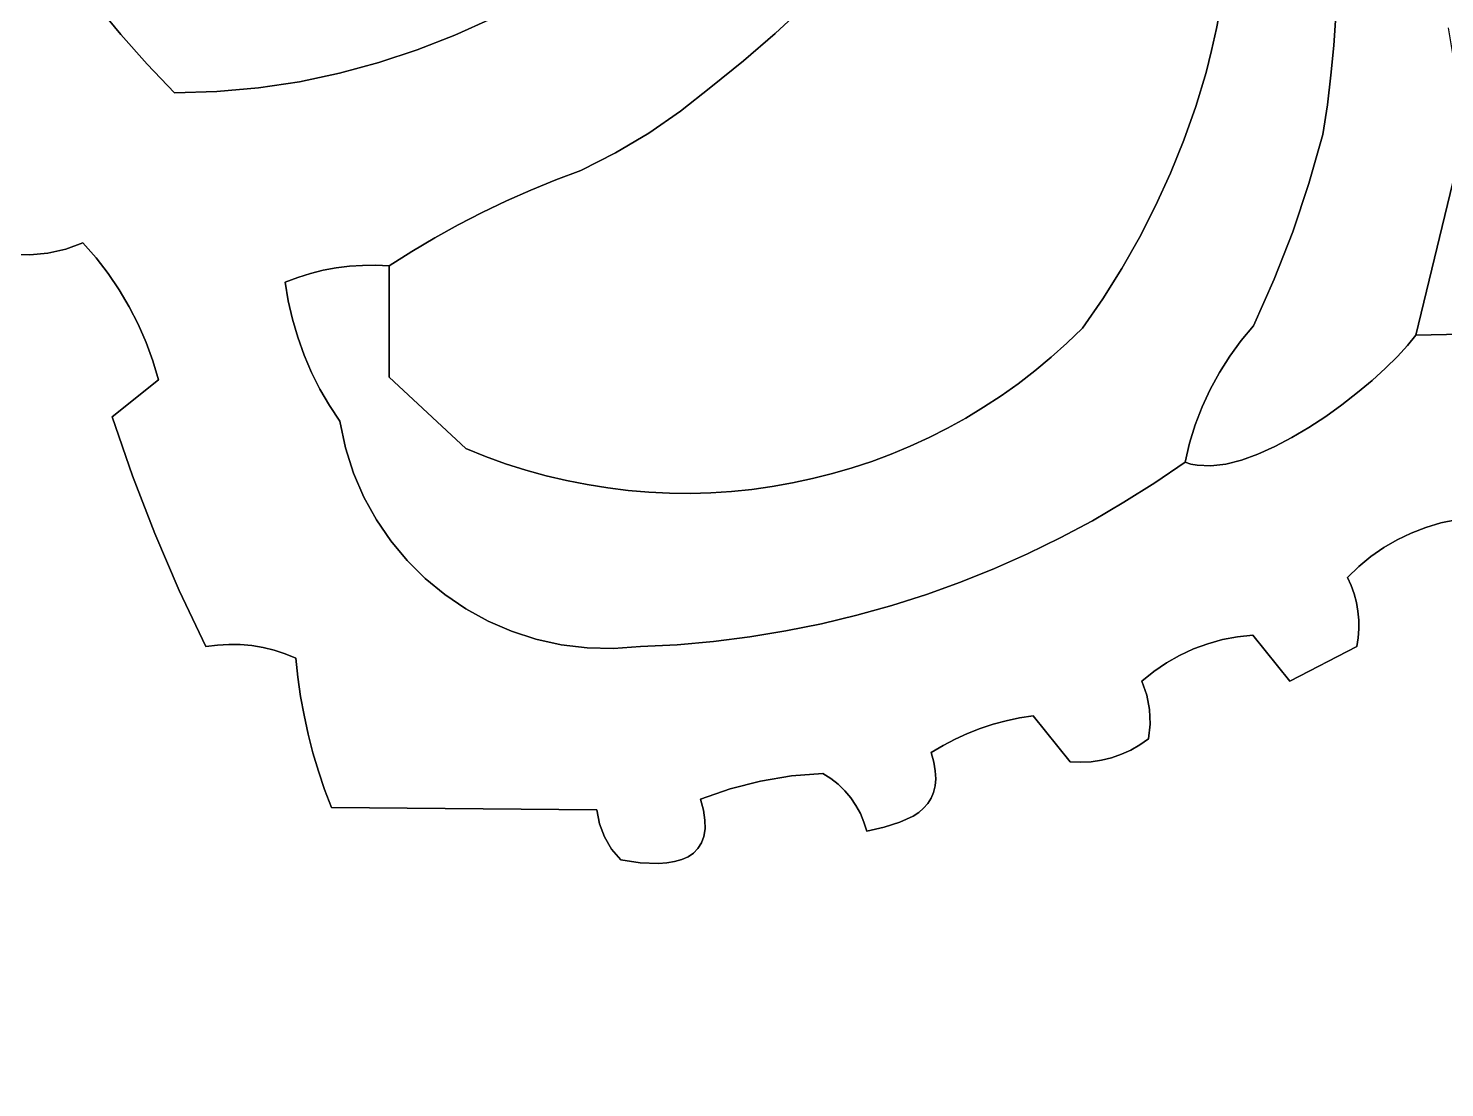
# Model space of a CAD drawing. Header units: inches. Extents: x 37.2 to 70.6, y 17.4 to 61.6.
# Drawn here: x 53.039 to 57.025, y 35.502 to 38.484 of the extents above; entities that cross this region are included whole.
import ezdxf

# ---------------------------------------------------------------- set-up
doc = ezdxf.new("R2010")
doc.units = ezdxf.units.IN
doc.layers.add('SURFACES_FOR_SKETCHUP', color=7, linetype='Continuous')

msp = doc.modelspace()

# ---------------------------------------------------------------- linework, layer by layer
at = {"layer": 'SURFACES_FOR_SKETCHUP'}
for points, invisible_edges in [([(53.8475, 39.089), (54.1336, 38.423), (53.9619, 39.1112)], 3), ([(53.9619, 39.1112), (54.2397, 38.4643), (54.0758, 39.1363)], 3), ([(54.2397, 38.4643), (53.9619, 39.1112), (54.1336, 38.423)], 3), ([(54.3436, 38.5109), (54.0758, 39.1363), (54.2397, 38.4643)], 3), ([(53.6172, 39.0533), (53.8023, 38.3335), (53.7326, 39.0697)], 3), ([(53.7326, 39.0697), (53.9149, 38.3573), (53.8475, 39.089)], 3), ([(53.9149, 38.3573), (53.7326, 39.0697), (53.8023, 38.3335)], 3), ([(54.0254, 38.3872), (53.8475, 39.089), (53.9149, 38.3573)], 3), ([(54.1336, 38.423), (53.8475, 39.089), (54.0254, 38.3872)], 3), ([(53.2281, 38.5525), (53.2993, 38.4665), (53.5014, 39.0398)], 10), ([(53.5014, 39.0398), (53.2993, 38.4665), (53.6172, 39.0533)], 3), ([(53.6172, 39.0533), (53.2993, 38.4665), (53.6873, 38.3161)], 11), ([(53.8023, 38.3335), (53.6172, 39.0533), (53.6873, 38.3161)], 3), ([(54.833, 38.8128), (55.1406, 38.4694), (54.9251, 38.8849)], 3), ([(55.2272, 38.549), (54.9251, 38.8849), (55.1406, 38.4694)], 3), ([(55.4716, 38.8024), (56.3694, 38.4214), (55.5478, 38.8916)], 3), ([(56.3831, 38.4834), (56.3948, 38.5457), (55.5478, 38.8916)], 10), ([(56.3831, 38.4834), (55.5478, 38.8916), (56.3694, 38.4214)], 3), ([(54.7391, 38.7442), (55.0515, 38.3923), (54.833, 38.8128)], 3), ([(55.1406, 38.4694), (54.833, 38.8128), (55.0515, 38.3923)], 3), ([(55.3927, 38.7156), (56.3245, 38.2635), (55.4716, 38.8024)], 3), ([(56.3538, 38.3598), (56.3694, 38.4214), (55.4716, 38.8024)], 10), ([(56.3538, 38.3598), (55.4716, 38.8024), (56.3245, 38.2635)], 3), ([(54.6432, 38.6795), (54.9601, 38.3178), (54.7391, 38.7442)], 3), ([(55.0515, 38.3923), (54.7391, 38.7442), (54.9601, 38.3178)], 3), ([(55.3112, 38.6311), (56.2534, 38.0756), (55.3927, 38.7156)], 3), ([(56.291, 38.1687), (55.3927, 38.7156), (56.2534, 38.0756)], 3), ([(56.3245, 38.2635), (55.3927, 38.7156), (56.291, 38.1687)], 3), ([(54.5454, 38.6188), (54.8747, 38.2501), (54.6432, 38.6795)], 3), ([(54.9601, 38.3178), (54.6432, 38.6795), (54.8747, 38.2501)], 3), ([(55.2272, 38.549), (56.166, 37.8949), (55.3112, 38.6311)], 3), ([(56.2117, 37.9843), (55.3112, 38.6311), (56.166, 37.8949)], 3), ([(56.2534, 38.0756), (55.3112, 38.6311), (56.2117, 37.9843)], 3), ([(54.5454, 38.6188), (54.4455, 38.5625), (54.7851, 38.1884)], 10), ([(54.8747, 38.2501), (54.5454, 38.6188), (54.7851, 38.1884)], 3), ([(52.709, 38.191), (53.2281, 38.5525), (52.6908, 38.5087)], 11), ([(52.7521, 38.1306), (53.2281, 38.5525), (52.709, 38.191)], 3), ([(53.2281, 38.5525), (52.7521, 38.1306), (53.2993, 38.4665)], 3), ([(54.4455, 38.5625), (54.3436, 38.5109), (54.5944, 38.0835)], 10), ([(54.6916, 38.1328), (54.4455, 38.5625), (54.5944, 38.0835)], 3), ([(54.7851, 38.1884), (54.4455, 38.5625), (54.6916, 38.1328)], 3), ([(55.1406, 38.4694), (56.0629, 37.7225), (55.2272, 38.549)], 3), ([(56.1164, 37.8076), (55.2272, 38.549), (56.0629, 37.7225)], 3), ([(56.166, 37.8949), (55.2272, 38.549), (56.1164, 37.8076)], 3), ([(56.3831, 38.4834), (56.7132, 38.4357), (56.3948, 38.5457)], 3), ([(56.7187, 38.5198), (56.3948, 38.5457), (56.7132, 38.4357)], 3), ([(54.3436, 38.5109), (54.2397, 38.4643), (54.4536, 38.0285)], 10), ([(54.5236, 38.0571), (54.5944, 38.0835), (54.3436, 38.5109)], 10), ([(54.4536, 38.0285), (54.5236, 38.0571), (54.3436, 38.5109)], 10), ([(56.7187, 38.5198), (56.7132, 38.4357), (57.0363, 38.4854)], 10), ([(52.7968, 38.0714), (53.2993, 38.4665), (52.7521, 38.1306)], 3), ([(52.8431, 38.0134), (53.2993, 38.4665), (52.7968, 38.0714)], 3), ([(53.2993, 38.4665), (52.8431, 38.0134), (53.3735, 38.3829)], 3), ([(53.3735, 38.3829), (53.5701, 38.3055), (53.2993, 38.4665)], 3), ([(53.6873, 38.3161), (53.2993, 38.4665), (53.5701, 38.3055)], 3), ([(55.1406, 38.4694), (55.0515, 38.3923), (55.8719, 37.5196)], 10), ([(56.0629, 37.7225), (55.1406, 38.4694), (55.9623, 37.5978)], 11), ([(55.9177, 37.5577), (55.9623, 37.5978), (55.1406, 38.4694)], 10), ([(55.8719, 37.5196), (55.9177, 37.5577), (55.1406, 38.4694)], 10), ([(56.3694, 38.4214), (56.7132, 38.4357), (56.3831, 38.4834)], 3), ([(57.05, 38.4004), (57.0363, 38.4854), (56.7132, 38.4357)], 10), ([(54.2397, 38.4643), (54.1336, 38.423), (54.3845, 37.998)], 10), ([(54.3845, 37.998), (54.4536, 38.0285), (54.2397, 38.4643)], 10), ([(56.7132, 38.4357), (56.3694, 38.4214), (56.7053, 38.3517)], 3), ([(56.7132, 38.4357), (56.7053, 38.3517), (57.05, 38.4004)], 10), ([(53.9149, 38.3573), (54.1833, 37.894), (54.0254, 38.3872)], 3), ([(54.0254, 38.3872), (54.2493, 37.9307), (54.1336, 38.423)], 3), ([(54.2493, 37.9307), (54.0254, 38.3872), (54.1833, 37.894)], 3), ([(54.3845, 37.998), (54.1336, 38.423), (54.3164, 37.9653)], 3), ([(54.3164, 37.9653), (54.1336, 38.423), (54.2493, 37.9307)], 3), ([(54.9601, 38.3178), (55.6772, 37.3866), (55.0515, 38.3923)], 3), ([(55.7274, 37.417), (55.7767, 37.4492), (55.0515, 38.3923)], 10), ([(55.6772, 37.3866), (55.7274, 37.417), (55.0515, 38.3923)], 10), ([(55.8248, 37.4835), (55.8719, 37.5196), (55.0515, 38.3923)], 10), ([(55.7767, 37.4492), (55.8248, 37.4835), (55.0515, 38.3923)], 10), ([(56.3538, 38.3598), (56.7053, 38.3517), (56.3694, 38.4214)], 3), ([(57.0604, 38.3149), (57.05, 38.4004), (56.7053, 38.3517)], 10), ([(53.193, 37.8798), (53.3735, 38.3829), (52.8431, 38.0134)], 11), ([(53.3735, 38.3829), (53.193, 37.8798), (53.4506, 38.3019)], 3), ([(53.4506, 38.3019), (53.5701, 38.3055), (53.3735, 38.3829)], 2), ([(53.9149, 38.3573), (53.8023, 38.3335), (53.9426, 37.8141)], 10), ([(53.9798, 37.8166), (54.1183, 37.8554), (53.9149, 38.3573)], 11), ([(53.9426, 37.8141), (53.9798, 37.8166), (53.9149, 38.3573)], 10), ([(54.1833, 37.894), (53.9149, 38.3573), (54.1183, 37.8554)], 3), ([(56.3245, 38.2635), (56.695, 38.268), (56.3538, 38.3598)], 3), ([(56.7053, 38.3517), (56.3538, 38.3598), (56.695, 38.268)], 3), ([(56.7053, 38.3517), (56.695, 38.268), (57.0604, 38.3149)], 10), ([(53.7623, 37.7694), (53.6873, 38.3161), (53.5701, 38.3055)], 9), ([(53.8023, 38.3335), (53.6873, 38.3161), (53.8329, 37.7937)], 10), ([(53.7973, 37.7826), (53.8329, 37.7937), (53.6873, 38.3161)], 10), ([(53.7623, 37.7694), (53.7973, 37.7826), (53.6873, 38.3161)], 10), ([(53.9057, 37.8095), (53.9426, 37.8141), (53.8023, 38.3335)], 10), ([(53.8691, 37.8027), (53.9057, 37.8095), (53.8023, 38.3335)], 10), ([(53.8329, 37.7937), (53.8691, 37.8027), (53.8023, 38.3335)], 10), ([(54.8747, 38.2501), (55.5211, 37.3076), (54.9601, 38.3178)], 3), ([(55.6261, 37.3583), (54.9601, 38.3178), (55.574, 37.3319)], 3), ([(55.574, 37.3319), (54.9601, 38.3178), (55.5211, 37.3076)], 3), ([(55.6772, 37.3866), (54.9601, 38.3178), (55.6261, 37.3583)], 3), ([(57.0604, 38.3149), (56.695, 38.268), (57.0673, 38.2289)], 3), ([(53.2299, 37.8379), (53.4506, 38.3019), (53.193, 37.8798)], 3), ([(53.2639, 37.7939), (53.4506, 38.3019), (53.2299, 37.8379)], 3), ([(53.4506, 38.3019), (53.2639, 37.7939), (53.5701, 38.3055)], 3), ([(53.7623, 37.7694), (53.5701, 38.3055), (53.2639, 37.7939)], 11), ([(56.695, 38.268), (56.3245, 38.2635), (56.6823, 38.1846)], 3), ([(56.6823, 38.1846), (57.0673, 38.2289), (56.695, 38.268)], 3), ([(54.7851, 38.1884), (55.3026, 37.2304), (54.8747, 38.2501)], 3), ([(55.4675, 37.2852), (54.8747, 38.2501), (55.4131, 37.2649)], 3), ([(55.3581, 37.2466), (54.8747, 38.2501), (55.3026, 37.2304)], 3), ([(55.5211, 37.3076), (54.8747, 38.2501), (55.4675, 37.2852)], 3), ([(55.4131, 37.2649), (54.8747, 38.2501), (55.3581, 37.2466)], 3), ([(56.3245, 38.2635), (56.291, 38.1687), (56.6431, 38.0467)], 10), ([(56.6431, 38.0467), (56.6823, 38.1846), (56.3245, 38.2635)], 10), ([(57.0673, 38.2289), (56.6823, 38.1846), (57.0708, 38.1427)], 3), ([(54.6916, 38.1328), (55.0756, 37.1861), (54.7851, 38.1884)], 3), ([(55.2465, 37.2162), (54.7851, 38.1884), (55.1899, 37.2041)], 3), ([(55.1329, 37.194), (54.7851, 38.1884), (55.0756, 37.1861)], 3), ([(55.1899, 37.2041), (54.7851, 38.1884), (55.1329, 37.194)], 3), ([(55.3026, 37.2304), (54.7851, 38.1884), (55.2465, 37.2162)], 3), ([(56.291, 38.1687), (56.2534, 38.0756), (56.6431, 38.0467)], 10), ([(56.6431, 38.0467), (57.0708, 38.1427), (56.6823, 38.1846)], 3), ([(54.5944, 38.0835), (54.844, 37.1755), (54.6916, 38.1328)], 3), ([(54.9021, 37.1749), (54.6916, 38.1328), (54.844, 37.1755)], 3), ([(54.9601, 37.1765), (54.6916, 38.1328), (54.9021, 37.1749)], 3), ([(55.018, 37.1803), (55.0756, 37.1861), (54.6916, 38.1328)], 10), ([(55.018, 37.1803), (54.6916, 38.1328), (54.9601, 37.1765)], 3), ([(57.0708, 38.1427), (56.6431, 38.0467), (56.9441, 37.6201)], 3), ([(56.9441, 37.6201), (57.1301, 37.6776), (57.0708, 38.1427)], 3), ([(54.5944, 38.0835), (54.5236, 38.0571), (54.6697, 37.1901)], 10), ([(54.7859, 37.1782), (54.5944, 38.0835), (54.7277, 37.183)], 3), ([(54.6697, 37.1901), (54.7277, 37.183), (54.5944, 38.0835)], 10), ([(54.844, 37.1755), (54.5944, 38.0835), (54.7859, 37.1782)], 3), ([(56.2534, 38.0756), (56.2117, 37.9843), (56.5975, 37.9109)], 10), ([(56.5975, 37.9109), (56.6431, 38.0467), (56.2534, 38.0756)], 10), ([(54.4536, 38.0285), (54.3845, 37.998), (54.4965, 37.2243)], 10), ([(54.5236, 38.0571), (54.4536, 38.0285), (54.554, 37.2107)], 10), ([(54.4965, 37.2243), (54.554, 37.2107), (54.4536, 38.0285)], 10), ([(54.554, 37.2107), (54.6117, 37.1993), (54.5236, 38.0571)], 10), ([(54.6697, 37.1901), (54.5236, 38.0571), (54.6117, 37.1993)], 3), ([(56.5975, 37.9109), (56.9441, 37.6201), (56.6431, 38.0467)], 3), ([(52.8431, 38.0134), (52.8911, 37.9567), (53.193, 37.8798)], 10), ([(54.3845, 37.998), (54.3164, 37.9653), (54.3825, 37.2582)], 10), ([(54.3825, 37.2582), (54.4393, 37.2401), (54.3845, 37.998)], 10), ([(54.4393, 37.2401), (54.4965, 37.2243), (54.3845, 37.998)], 10), ([(52.8911, 37.9567), (52.9405, 37.9014), (53.1445, 37.8621)], 10), ([(53.1445, 37.8621), (53.193, 37.8798), (52.8911, 37.9567)], 10), ([(54.3164, 37.9653), (54.2493, 37.9307), (54.3261, 37.2785)], 10), ([(54.3261, 37.2785), (54.3825, 37.2582), (54.3164, 37.9653)], 10), ([(56.2117, 37.9843), (56.166, 37.8949), (56.5456, 37.7774)], 10), ([(56.5456, 37.7774), (56.5975, 37.9109), (56.2117, 37.9843)], 10), ([(54.2493, 37.9307), (54.1833, 37.894), (54.2703, 37.3011)], 10), ([(54.2703, 37.3011), (54.3261, 37.2785), (54.2493, 37.9307)], 10), ([(56.5975, 37.9109), (56.5456, 37.7774), (56.9441, 37.6201)], 10), ([(53.0944, 37.8508), (53.1445, 37.8621), (52.9405, 37.9014)], 10), ([(52.9915, 37.8474), (53.0432, 37.8458), (52.9405, 37.9014)], 2), ([(53.0432, 37.8458), (53.0944, 37.8508), (52.9405, 37.9014)], 10), ([(53.2299, 37.8379), (53.193, 37.8798), (53.1445, 37.8621)], 8), ([(54.1833, 37.894), (54.1183, 37.8554), (54.0545, 37.5022)], 10), ([(54.0545, 37.5022), (54.2703, 37.3011), (54.1833, 37.894)], 10), ([(56.166, 37.8949), (56.1164, 37.8076), (56.4524, 37.6046)], 10), ([(56.4524, 37.6046), (56.4873, 37.6464), (56.166, 37.8949)], 10), ([(56.5456, 37.7774), (56.166, 37.8949), (56.4873, 37.6464)], 3), ([(53.2752, 37.3898), (52.9915, 37.8474), (50.8077, 36.7564)], 11), ([(52.9915, 37.8474), (53.2752, 37.3898), (53.0432, 37.8458)], 3), ([(53.0432, 37.8458), (53.295, 37.7479), (53.0944, 37.8508)], 3), ([(53.3233, 37.7002), (53.295, 37.7479), (53.0432, 37.8458)], 10), ([(53.3233, 37.7002), (53.0432, 37.8458), (53.2752, 37.3898)], 11), ([(53.0944, 37.8508), (53.2639, 37.7939), (53.1445, 37.8621)], 3), ([(53.295, 37.7479), (53.2639, 37.7939), (53.0944, 37.8508)], 10), ([(53.2299, 37.8379), (53.1445, 37.8621), (53.2639, 37.7939)], 3), ([(54.0171, 37.8168), (54.1183, 37.8554), (53.9798, 37.8166)], 3), ([(54.0171, 37.8168), (54.0545, 37.8149), (54.1183, 37.8554)], 8), ([(54.0545, 37.8149), (54.0545, 37.5022), (54.1183, 37.8554)], 2), ([(53.295, 37.7479), (53.7623, 37.7694), (53.2639, 37.7939)], 3), ([(53.7708, 37.7168), (53.7825, 37.665), (53.8329, 37.7937)], 10), ([(53.7973, 37.7826), (53.7708, 37.7168), (53.8329, 37.7937)], 3), ([(53.8691, 37.8027), (53.7825, 37.665), (53.9057, 37.8095)], 3), ([(53.7973, 37.6141), (53.9057, 37.8095), (53.7825, 37.665)], 3), ([(53.8691, 37.8027), (53.8329, 37.7937), (53.7825, 37.665)], 10), ([(53.9057, 37.8095), (53.7973, 37.6141), (53.9426, 37.8141)], 3), ([(53.9426, 37.8141), (53.7973, 37.6141), (54.0545, 37.5022)], 11), ([(53.9426, 37.8141), (54.0545, 37.5022), (53.9798, 37.8166)], 3), ([(54.0171, 37.8168), (53.9798, 37.8166), (54.0545, 37.5022)], 10), ([(54.0545, 37.8149), (54.0171, 37.8168), (54.0545, 37.5022)], 2), ([(56.4204, 37.5608), (56.1164, 37.8076), (56.0629, 37.7225)], 9), ([(56.4204, 37.5608), (56.4524, 37.6046), (56.1164, 37.8076)], 10), ([(53.3233, 37.7002), (53.7623, 37.7694), (53.295, 37.7479)], 3), ([(53.3485, 37.6508), (53.7623, 37.7694), (53.3233, 37.7002)], 3), ([(53.3485, 37.6508), (53.3705, 37.5998), (53.7623, 37.7694)], 10), ([(53.7708, 37.7168), (53.7623, 37.7694), (53.3705, 37.5998)], 10), ([(53.7623, 37.7694), (53.7708, 37.7168), (53.7973, 37.7826)], 2), ([(56.5456, 37.7774), (56.4873, 37.6464), (56.821, 37.4927)], 10), ([(56.8921, 37.5599), (56.9208, 37.5912), (56.5456, 37.7774)], 10), ([(56.821, 37.4927), (56.8586, 37.5268), (56.5456, 37.7774)], 10), ([(56.8586, 37.5268), (56.8921, 37.5599), (56.5456, 37.7774)], 10), ([(56.9208, 37.5912), (56.9441, 37.6201), (56.5456, 37.7774)], 10), ([(53.7825, 37.665), (53.7708, 37.7168), (53.3705, 37.5998)], 10), ([(55.9623, 37.5978), (56.0056, 37.6397), (56.0629, 37.7225)], 8), ([(56.0056, 37.6397), (56.3655, 37.4675), (56.0629, 37.7225)], 3), ([(56.4204, 37.5608), (56.0629, 37.7225), (56.3914, 37.515)], 3), ([(56.3914, 37.515), (56.0629, 37.7225), (56.3655, 37.4675)], 3), ([(53.3485, 37.6508), (53.3233, 37.7002), (53.2752, 37.3898)], 10), ([(56.9441, 37.6201), (57.1013, 37.6508), (57.1301, 37.6776)], 9), ([(53.3485, 37.6508), (53.2752, 37.3898), (53.3705, 37.5998)], 3), ([(53.3705, 37.5998), (53.3895, 37.5475), (53.7825, 37.665)], 10), ([(53.7973, 37.6141), (53.7825, 37.665), (53.3895, 37.5475)], 10), ([(55.9623, 37.5978), (56.3234, 37.3678), (56.0056, 37.6397)], 3), ([(56.3655, 37.4675), (56.0056, 37.6397), (56.3428, 37.4184)], 3), ([(56.3428, 37.4184), (56.0056, 37.6397), (56.3234, 37.3678)], 3), ([(56.4873, 37.6464), (56.4524, 37.6046), (56.6903, 37.3914)], 10), ([(56.6903, 37.3914), (56.7362, 37.4243), (56.4873, 37.6464)], 10), ([(56.78, 37.4583), (56.821, 37.4927), (56.4873, 37.6464)], 10), ([(56.7362, 37.4243), (56.78, 37.4583), (56.4873, 37.6464)], 10), ([(56.9441, 37.6201), (57.0739, 37.6226), (57.1013, 37.6508)], 8), ([(53.3895, 37.5475), (53.3705, 37.5998), (53.2752, 37.3898)], 10), ([(53.3895, 37.5475), (53.4051, 37.4939), (53.7973, 37.6141)], 10), ([(53.8152, 37.5641), (53.7973, 37.6141), (53.4051, 37.4939)], 10), ([(53.8152, 37.5641), (54.0545, 37.5022), (53.7973, 37.6141)], 3), ([(55.9177, 37.5577), (56.3073, 37.3159), (55.9623, 37.5978)], 3), ([(56.3234, 37.3678), (55.9623, 37.5978), (56.3073, 37.3159)], 3), ([(56.4524, 37.6046), (56.4204, 37.5608), (56.643, 37.3603)], 10), ([(56.643, 37.3603), (56.6903, 37.3914), (56.4524, 37.6046)], 10), ([(57.0739, 37.6226), (56.9208, 37.5912), (56.8921, 37.5599)], 9), ([(57.0739, 37.6226), (56.8921, 37.5599), (57.3049, 37.2954)], 11), ([(57.0739, 37.6226), (56.9441, 37.6201), (56.9208, 37.5912)], 8), ([(53.836, 37.5154), (53.8152, 37.5641), (53.4051, 37.4939)], 10), ([(53.8152, 37.5641), (53.836, 37.5154), (54.0545, 37.5022)], 10), ([(55.8719, 37.5196), (56.1226, 37.1496), (55.9177, 37.5577)], 3), ([(56.2096, 37.2046), (55.9177, 37.5577), (56.1226, 37.1496)], 3), ([(56.3073, 37.3159), (55.9177, 37.5577), (56.2096, 37.2046)], 11), ([(56.4204, 37.5608), (56.3914, 37.515), (56.595, 37.3318)], 10), ([(56.595, 37.3318), (56.643, 37.3603), (56.4204, 37.5608)], 10), ([(56.8586, 37.5268), (57.3049, 37.2954), (56.8921, 37.5599)], 3), ([(53.2752, 37.3898), (53.4051, 37.4939), (53.3895, 37.5475)], 8), ([(53.8598, 37.468), (53.836, 37.5154), (53.4051, 37.4939)], 10), ([(53.836, 37.5154), (53.8598, 37.468), (54.0545, 37.5022)], 10), ([(55.8248, 37.4835), (56.1226, 37.1496), (55.8719, 37.5196)], 3), ([(56.3914, 37.515), (56.3655, 37.4675), (56.5469, 37.3065)], 10), ([(56.5469, 37.3065), (56.595, 37.3318), (56.3914, 37.515)], 10), ([(56.821, 37.4927), (57.0575, 37.1006), (56.8586, 37.5268)], 3), ([(57.3049, 37.2954), (56.8586, 37.5268), (57.0575, 37.1006)], 11), ([(53.4051, 37.4939), (53.2752, 37.3898), (53.332, 37.2246)], 8), ([(53.4051, 37.4939), (53.332, 37.2246), (53.8864, 37.422)], 11), ([(53.8864, 37.422), (53.8598, 37.468), (53.4051, 37.4939)], 10), ([(53.8864, 37.422), (54.0545, 37.5022), (53.8598, 37.468)], 3), ([(53.9158, 37.3776), (54.0545, 37.5022), (53.8864, 37.422)], 3), ([(53.9158, 37.3776), (53.9317, 37.3032), (54.0545, 37.5022)], 10), ([(54.0545, 37.5022), (53.9317, 37.3032), (54.2703, 37.3011)], 3), ([(55.7767, 37.4492), (56.0339, 37.0978), (55.8248, 37.4835)], 3), ([(56.0339, 37.0978), (56.1226, 37.1496), (55.8248, 37.4835)], 10), ([(56.821, 37.4927), (56.78, 37.4583), (57.0142, 37.0915)], 10), ([(57.0142, 37.0915), (57.0575, 37.1006), (56.821, 37.4927)], 10), ([(55.7767, 37.4492), (55.7274, 37.417), (55.9434, 37.0495)], 10), ([(55.9434, 37.0495), (56.0339, 37.0978), (55.7767, 37.4492)], 10), ([(56.3655, 37.4675), (56.3428, 37.4184), (56.4994, 37.2852)], 10), ([(56.4994, 37.2852), (56.5469, 37.3065), (56.3655, 37.4675)], 10), ([(56.78, 37.4583), (56.7362, 37.4243), (56.972, 37.0789)], 10), ([(56.972, 37.0789), (57.0142, 37.0915), (56.78, 37.4583)], 10), ([(53.332, 37.2246), (53.2752, 37.3898), (50.8077, 36.7564)], 10), ([(53.9317, 37.3032), (53.8864, 37.422), (53.332, 37.2246)], 11), ([(53.9317, 37.3032), (53.9158, 37.3776), (53.8864, 37.422)], 8), ([(55.7274, 37.417), (55.6772, 37.3866), (55.9434, 37.0495)], 10), ([(56.3428, 37.4184), (56.3234, 37.3678), (56.4532, 37.2685)], 10), ([(56.4532, 37.2685), (56.4994, 37.2852), (56.3428, 37.4184)], 10), ([(56.643, 37.3603), (56.8915, 37.0441), (56.6903, 37.3914)], 3), ([(56.6903, 37.3914), (56.931, 37.0631), (56.7362, 37.4243)], 3), ([(56.931, 37.0631), (56.6903, 37.3914), (56.8915, 37.0441)], 3), ([(56.931, 37.0631), (56.972, 37.0789), (56.7362, 37.4243)], 10), ([(55.6261, 37.3583), (55.574, 37.3319), (55.7579, 36.963)], 10), ([(55.6772, 37.3866), (55.6261, 37.3583), (55.8514, 37.0045)], 10), ([(55.7579, 36.963), (55.8514, 37.0045), (55.6261, 37.3583)], 10), ([(55.8514, 37.0045), (55.9434, 37.0495), (55.6772, 37.3866)], 10), ([(56.3073, 37.3159), (56.3673, 37.2521), (56.3234, 37.3678)], 3), ([(56.4089, 37.2573), (56.3234, 37.3678), (56.3673, 37.2521)], 3), ([(56.4089, 37.2573), (56.4532, 37.2685), (56.3234, 37.3678)], 10), ([(56.595, 37.3318), (56.8177, 36.997), (56.643, 37.3603)], 3), ([(56.8915, 37.0441), (56.643, 37.3603), (56.8537, 37.022)], 3), ([(56.8537, 37.022), (56.643, 37.3603), (56.8177, 36.997)], 3), ([(55.574, 37.3319), (55.5211, 37.3076), (55.663, 36.9249)], 10), ([(55.663, 36.9249), (55.7579, 36.963), (55.574, 37.3319)], 10), ([(56.2947, 37.2629), (56.3073, 37.3159), (56.2096, 37.2046)], 2), ([(56.3073, 37.3159), (56.2947, 37.2629), (56.3113, 37.2574)], 8), ([(56.3113, 37.2574), (56.329, 37.2538), (56.3073, 37.3159)], 10), ([(56.3673, 37.2521), (56.3073, 37.3159), (56.329, 37.2538)], 3), ([(56.5469, 37.3065), (56.7837, 36.969), (56.595, 37.3318)], 3), ([(56.8177, 36.997), (56.595, 37.3318), (56.7837, 36.969)], 3), ([(53.332, 37.2246), (53.3949, 37.0617), (53.9317, 37.3032)], 10), ([(53.9544, 37.2321), (53.9317, 37.3032), (53.3949, 37.0617)], 10), ([(53.9317, 37.3032), (53.9544, 37.2321), (54.2703, 37.3011)], 10), ([(53.9544, 37.2321), (53.9835, 37.1645), (54.2703, 37.3011)], 10), ([(54.0186, 37.1007), (54.2703, 37.3011), (53.9835, 37.1645)], 3), ([(54.0594, 37.041), (54.2703, 37.3011), (54.0186, 37.1007)], 3), ([(54.1053, 36.9858), (54.2703, 37.3011), (54.0594, 37.041)], 3), ([(54.2703, 37.3011), (54.1053, 36.9858), (54.3261, 37.2785)], 3), ([(54.156, 36.9353), (54.3261, 37.2785), (54.1053, 36.9858)], 3), ([(54.3261, 37.2785), (54.156, 36.9353), (54.3825, 37.2582)], 3), ([(55.4675, 37.2852), (55.4131, 37.2649), (55.5668, 36.8903)], 10), ([(55.5211, 37.3076), (55.4675, 37.2852), (55.663, 36.9249)], 10), ([(55.5668, 36.8903), (55.663, 36.9249), (55.4675, 37.2852)], 10), ([(56.4532, 37.2685), (56.7518, 36.9383), (56.4994, 37.2852)], 3), ([(56.4994, 37.2852), (56.7518, 36.9383), (56.5469, 37.3065)], 3), ([(56.7837, 36.969), (56.5469, 37.3065), (56.7518, 36.9383)], 3), ([(53.3949, 37.0617), (53.4639, 36.9013), (53.9544, 37.2321)], 10), ([(53.9544, 37.2321), (53.4639, 36.9013), (53.9835, 37.1645)], 3), ([(54.2112, 36.8898), (54.3825, 37.2582), (54.156, 36.9353)], 3), ([(54.3825, 37.2582), (54.2112, 36.8898), (54.4393, 37.2401)], 3), ([(54.2112, 36.8898), (54.2703, 36.8497), (54.4393, 37.2401)], 10), ([(54.2703, 36.8497), (54.333, 36.8152), (54.4393, 37.2401)], 10), ([(54.4965, 37.2243), (54.4393, 37.2401), (54.333, 36.8152)], 10), ([(55.3026, 37.2304), (55.2465, 37.2162), (55.3709, 36.8318)], 10), ([(55.3581, 37.2466), (55.3026, 37.2304), (55.4694, 36.8593)], 10), ([(55.3709, 36.8318), (55.4694, 36.8593), (55.3026, 37.2304)], 10), ([(55.4131, 37.2649), (55.3581, 37.2466), (55.4694, 36.8593)], 10), ([(55.4694, 36.8593), (55.5668, 36.8903), (55.4131, 37.2649)], 10), ([(56.3113, 37.2574), (56.2947, 37.2629), (56.2096, 37.2046)], 8), ([(56.3113, 37.2574), (56.2096, 37.2046), (56.329, 37.2538)], 3), ([(56.329, 37.2538), (56.2096, 37.2046), (56.3673, 37.2521)], 3), ([(56.3673, 37.2521), (56.2096, 37.2046), (56.3996, 36.7632)], 11), ([(56.4089, 37.2573), (56.3673, 37.2521), (56.4419, 36.7713)], 10), ([(56.3996, 36.7632), (56.4419, 36.7713), (56.3673, 37.2521)], 10), ([(56.4532, 37.2685), (56.4089, 37.2573), (56.4849, 36.7759)], 10), ([(56.4419, 36.7713), (56.4849, 36.7759), (56.4089, 37.2573)], 10), ([(56.7518, 36.9383), (56.4532, 37.2685), (56.4849, 36.7759)], 11), ([(53.3949, 37.0617), (53.332, 37.2246), (50.8077, 36.7564)], 10), ([(54.333, 36.8152), (54.399, 36.7866), (54.4965, 37.2243)], 10), ([(54.554, 37.2107), (54.4965, 37.2243), (54.399, 36.7866)], 10), ([(54.399, 36.7866), (54.4677, 36.7643), (54.554, 37.2107)], 10), ([(54.6117, 37.1993), (54.554, 37.2107), (54.4677, 36.7643)], 10), ([(54.4677, 36.7643), (54.5387, 36.7485), (54.6117, 37.1993)], 10), ([(54.6118, 36.7396), (54.6117, 37.1993), (54.5387, 36.7485)], 3), ([(54.6697, 37.1901), (54.6117, 37.1993), (54.6118, 36.7396)], 10), ([(54.6118, 36.7396), (54.6864, 36.7378), (54.6697, 37.1901)], 10), ([(54.7277, 37.183), (54.6697, 37.1901), (54.6864, 36.7378)], 10), ([(55.1329, 37.194), (55.0756, 37.1861), (55.171, 36.7876)], 10), ([(55.1899, 37.2041), (55.1329, 37.194), (55.2714, 36.8079)], 10), ([(55.171, 36.7876), (55.2714, 36.8079), (55.1329, 37.194)], 10), ([(55.2465, 37.2162), (55.1899, 37.2041), (55.2714, 36.8079)], 10), ([(55.2714, 36.8079), (55.3709, 36.8318), (55.2465, 37.2162)], 10), ([(56.2096, 37.2046), (56.1226, 37.1496), (56.3583, 36.7516)], 10), ([(56.3583, 36.7516), (56.3996, 36.7632), (56.2096, 37.2046)], 10), ([(53.4639, 36.9013), (53.668, 36.7466), (53.9835, 37.1645)], 11), ([(53.6999, 36.7413), (53.9835, 37.1645), (53.668, 36.7466)], 3), ([(53.9835, 37.1645), (53.6999, 36.7413), (54.0186, 37.1007)], 3), ([(54.6864, 36.7378), (54.7623, 36.7435), (54.7277, 37.183)], 10), ([(54.7859, 37.1782), (54.7277, 37.183), (54.7623, 36.7435)], 10), ([(54.7623, 36.7435), (54.8653, 36.7489), (54.7859, 37.1782)], 10), ([(54.844, 37.1755), (54.7859, 37.1782), (54.8653, 36.7489)], 10), ([(54.9021, 37.1749), (54.844, 37.1755), (54.8653, 36.7489)], 10), ([(54.8653, 36.7489), (54.9678, 36.7581), (54.9021, 37.1749)], 10), ([(54.9601, 37.1765), (54.9021, 37.1749), (54.9678, 36.7581)], 10), ([(55.018, 37.1803), (54.9601, 37.1765), (55.0697, 36.771)], 10), ([(54.9678, 36.7581), (55.0697, 36.771), (54.9601, 37.1765)], 10), ([(55.0756, 37.1861), (55.018, 37.1803), (55.0697, 36.771)], 10), ([(55.0697, 36.771), (55.171, 36.7876), (55.0756, 37.1861)], 10), ([(56.1226, 37.1496), (56.0339, 37.0978), (56.2793, 36.7188)], 10), ([(56.3181, 36.7368), (56.3583, 36.7516), (56.1226, 37.1496)], 10), ([(56.2793, 36.7188), (56.3181, 36.7368), (56.1226, 37.1496)], 10), ([(53.7313, 36.7336), (54.0186, 37.1007), (53.6999, 36.7413)], 3), ([(53.7622, 36.7235), (54.0186, 37.1007), (53.7313, 36.7336)], 3), ([(54.0186, 37.1007), (53.7622, 36.7235), (54.0594, 37.041)], 3), ([(56.0339, 37.0978), (55.9434, 37.0495), (56.242, 36.6976)], 10), ([(56.242, 36.6976), (56.2793, 36.7188), (56.0339, 37.0978)], 10), ([(56.931, 37.0631), (57.1421, 37.0032), (56.972, 37.0789)], 3), ([(57.0142, 37.0915), (56.972, 37.0789), (57.1421, 37.0032)], 10), ([(57.1421, 37.0032), (57.0575, 37.1006), (57.0142, 37.0915)], 8), ([(53.4639, 36.9013), (53.3949, 37.0617), (50.8077, 36.7564)], 10), ([(53.7923, 36.711), (54.0594, 37.041), (53.7622, 36.7235)], 3), ([(54.1053, 36.9858), (54.0594, 37.041), (53.7923, 36.711)], 10), ([(55.9434, 37.0495), (55.8514, 37.0045), (56.1728, 36.6461)], 10), ([(56.1728, 36.6461), (56.2064, 36.6733), (55.9434, 37.0495)], 10), ([(56.2064, 36.6733), (56.242, 36.6976), (55.9434, 37.0495)], 10), ([(56.8537, 37.022), (56.781, 36.843), (56.8915, 37.0441)], 3), ([(57.1421, 37.0032), (56.8915, 37.0441), (56.781, 36.843)], 11), ([(56.931, 37.0631), (56.8915, 37.0441), (57.1421, 37.0032)], 10), ([(55.8514, 37.0045), (55.7579, 36.963), (55.867, 36.5487)], 10), ([(55.867, 36.5487), (56.1728, 36.6461), (55.8514, 37.0045)], 11), ([(56.7837, 36.969), (56.7704, 36.8917), (56.8177, 36.997)], 3), ([(56.7767, 36.8676), (56.8177, 36.997), (56.7704, 36.8917)], 3), ([(56.8177, 36.997), (56.7767, 36.8676), (56.8537, 37.022)], 3), ([(56.781, 36.843), (56.8537, 37.022), (56.7767, 36.8676)], 3), ([(56.7776, 36.7435), (58.2428, 36.0552), (57.2187, 37.0145)], 11), ([(57.2187, 37.0145), (57.1936, 37.0087), (56.7776, 36.7435)], 10), ([(57.1936, 37.0087), (57.168, 37.005), (56.7776, 36.7435)], 10), ([(57.168, 37.005), (57.1421, 37.0032), (56.7776, 36.7435)], 10), ([(56.7816, 36.7683), (56.7776, 36.7435), (57.1421, 37.0032)], 10), ([(56.7832, 36.8182), (57.1421, 37.0032), (56.781, 36.843)], 3), ([(56.7834, 36.7933), (56.7816, 36.7683), (57.1421, 37.0032)], 10), ([(56.7834, 36.7933), (57.1421, 37.0032), (56.7832, 36.8182)], 3), ([(54.156, 36.9353), (54.1053, 36.9858), (53.7923, 36.711)], 10), ([(55.7579, 36.963), (55.663, 36.9249), (55.8289, 36.5428)], 10), ([(55.8289, 36.5428), (55.867, 36.5487), (55.7579, 36.963)], 10), ([(56.7837, 36.969), (56.7518, 36.9383), (56.7621, 36.9153)], 8), ([(56.7837, 36.969), (56.7621, 36.9153), (56.7704, 36.8917)], 9), ([(54.2112, 36.8898), (54.156, 36.9353), (53.7923, 36.711)], 10), ([(55.663, 36.9249), (55.5668, 36.8903), (55.7543, 36.525)], 10), ([(55.7913, 36.5349), (55.8289, 36.5428), (55.663, 36.9249)], 10), ([(55.7543, 36.525), (55.7913, 36.5349), (55.663, 36.9249)], 10), ([(56.7518, 36.9383), (56.4849, 36.7759), (56.7621, 36.9153)], 3), ([(56.7621, 36.9153), (56.4849, 36.7759), (56.7704, 36.8917)], 3), ([(50.8077, 36.7564), (50.9687, 35.6956), (53.4639, 36.9013)], 11), ([(50.9687, 35.6956), (51.0244, 35.5883), (53.4639, 36.9013)], 10), ([(53.5388, 36.7435), (53.4639, 36.9013), (51.0244, 35.5883)], 10), ([(53.4639, 36.9013), (53.5388, 36.7435), (53.5711, 36.7479)], 8), ([(53.4639, 36.9013), (53.5711, 36.7479), (53.6035, 36.7499)], 9), ([(53.4639, 36.9013), (53.6035, 36.7499), (53.6358, 36.7495)], 9), ([(53.4639, 36.9013), (53.6358, 36.7495), (53.668, 36.7466)], 9), ([(53.7923, 36.711), (53.798, 36.6571), (54.2112, 36.8898)], 10), ([(53.798, 36.6571), (53.8056, 36.6034), (54.2112, 36.8898)], 10), ([(54.2703, 36.8497), (54.2112, 36.8898), (53.8056, 36.6034)], 10), ([(55.4694, 36.8593), (55.6823, 36.499), (55.5668, 36.8903)], 3), ([(55.7179, 36.513), (55.7543, 36.525), (55.5668, 36.8903)], 10), ([(55.7179, 36.513), (55.5668, 36.8903), (55.6823, 36.499)], 3), ([(56.7767, 36.8676), (56.7704, 36.8917), (56.4849, 36.7759)], 10), ([(53.8056, 36.6034), (53.8152, 36.5501), (54.2703, 36.8497)], 10), ([(53.8152, 36.5501), (53.8267, 36.4972), (54.2703, 36.8497)], 10), ([(53.8267, 36.4972), (53.8402, 36.4448), (54.2703, 36.8497)], 10), ([(54.333, 36.8152), (54.2703, 36.8497), (53.8402, 36.4448)], 10), ([(55.3709, 36.8318), (55.2714, 36.8079), (55.275, 36.3863)], 10), ([(55.275, 36.3863), (55.5804, 36.4452), (55.3709, 36.8318)], 11), ([(55.3709, 36.8318), (55.5804, 36.4452), (55.4694, 36.8593)], 3), ([(55.6134, 36.4651), (55.4694, 36.8593), (55.5804, 36.4452)], 3), ([(55.6474, 36.483), (55.4694, 36.8593), (55.6134, 36.4651)], 3), ([(55.6823, 36.499), (55.4694, 36.8593), (55.6474, 36.483)], 3), ([(56.781, 36.843), (56.7767, 36.8676), (56.4849, 36.7759)], 10), ([(56.781, 36.843), (56.4849, 36.7759), (56.7832, 36.8182)], 3), ([(53.8402, 36.4448), (53.8556, 36.3929), (54.333, 36.8152)], 10), ([(53.8556, 36.3929), (53.8729, 36.3416), (54.333, 36.8152)], 10), ([(54.399, 36.7866), (54.333, 36.8152), (53.8729, 36.3416)], 10), ([(55.2714, 36.8079), (55.171, 36.7876), (55.275, 36.3863)], 10), ([(56.7832, 36.8182), (56.4849, 36.7759), (56.7834, 36.7933)], 3), ([(56.7816, 36.7683), (56.7834, 36.7933), (56.4849, 36.7759)], 10), ([(53.8729, 36.3416), (53.8921, 36.2909), (54.399, 36.7866)], 10), ([(54.6389, 36.2837), (54.399, 36.7866), (53.8921, 36.2909)], 3), ([(54.399, 36.7866), (54.6389, 36.2837), (54.4677, 36.7643)], 3), ([(54.4677, 36.7643), (54.6389, 36.2837), (54.5387, 36.7485)], 3), ([(54.8653, 36.7489), (55.0145, 36.3433), (54.9678, 36.7581)], 3), ([(54.9678, 36.7581), (55.1, 36.365), (55.0697, 36.771)], 3), ([(55.1, 36.365), (54.9678, 36.7581), (55.0145, 36.3433)], 3), ([(55.0697, 36.771), (55.187, 36.3794), (55.171, 36.7876)], 3), ([(55.187, 36.3794), (55.0697, 36.771), (55.1, 36.365)], 3), ([(55.275, 36.3863), (55.171, 36.7876), (55.187, 36.3794)], 3), ([(56.3583, 36.7516), (56.3181, 36.7368), (56.589, 36.6461)], 10), ([(56.3583, 36.7516), (56.589, 36.6461), (56.3996, 36.7632)], 3), ([(56.4419, 36.7713), (56.3996, 36.7632), (56.589, 36.6461)], 10), ([(56.589, 36.6461), (56.4849, 36.7759), (56.4419, 36.7713)], 8), ([(56.4849, 36.7759), (56.589, 36.6461), (56.7816, 36.7683)], 10), ([(56.7776, 36.7435), (56.7816, 36.7683), (56.589, 36.6461)], 2), ([(51.0244, 35.5883), (51.0759, 35.479), (53.5388, 36.7435)], 10), ([(51.0759, 35.479), (51.123, 35.3677), (53.5388, 36.7435)], 10), ([(51.123, 35.3677), (51.1658, 35.2546), (53.5388, 36.7435)], 10), ([(53.5388, 36.7435), (51.1658, 35.2546), (53.4406, 34.6006)], 11), ([(53.8921, 36.2909), (53.5388, 36.7435), (53.4406, 34.6006)], 11), ([(53.5388, 36.7435), (53.8152, 36.5501), (53.5711, 36.7479)], 3), ([(53.8267, 36.4972), (53.8152, 36.5501), (53.5388, 36.7435)], 10), ([(53.8402, 36.4448), (53.8267, 36.4972), (53.5388, 36.7435)], 10), ([(53.8556, 36.3929), (53.8402, 36.4448), (53.5388, 36.7435)], 10), ([(53.8729, 36.3416), (53.8556, 36.3929), (53.5388, 36.7435)], 10), ([(53.8921, 36.2909), (53.8729, 36.3416), (53.5388, 36.7435)], 10), ([(53.5711, 36.7479), (53.8152, 36.5501), (53.6035, 36.7499)], 3), ([(53.6358, 36.7495), (53.6035, 36.7499), (53.8056, 36.6034)], 10), ([(53.8152, 36.5501), (53.8056, 36.6034), (53.6035, 36.7499)], 10), ([(53.668, 36.7466), (53.6358, 36.7495), (53.8056, 36.6034)], 10), ([(53.668, 36.7466), (53.8056, 36.6034), (53.6999, 36.7413)], 3), ([(53.6999, 36.7413), (53.798, 36.6571), (53.7313, 36.7336)], 3), ([(53.798, 36.6571), (53.6999, 36.7413), (53.8056, 36.6034)], 3), ([(53.7622, 36.7235), (53.7313, 36.7336), (53.798, 36.6571)], 10), ([(53.7923, 36.711), (53.7622, 36.7235), (53.798, 36.6571)], 2), ([(54.5387, 36.7485), (54.6389, 36.2837), (54.6118, 36.7396)], 3), ([(54.6118, 36.7396), (54.6389, 36.2837), (54.6864, 36.7378)], 3), ([(54.6389, 36.2837), (54.9311, 36.3143), (54.7623, 36.7435)], 11), ([(54.6864, 36.7378), (54.6389, 36.2837), (54.7623, 36.7435)], 3), ([(54.7623, 36.7435), (54.9311, 36.3143), (54.8653, 36.7489)], 3), ([(55.0145, 36.3433), (54.8653, 36.7489), (54.9311, 36.3143)], 3), ([(56.3181, 36.7368), (56.2793, 36.7188), (56.1948, 36.5664)], 10), ([(56.1948, 36.5664), (56.1966, 36.5251), (56.3181, 36.7368)], 10), ([(56.2793, 36.7188), (56.242, 36.6976), (56.1948, 36.5664)], 10), ([(56.589, 36.6461), (56.3181, 36.7368), (56.1966, 36.5251)], 11), ([(56.589, 36.6461), (56.5031, 35.25), (56.7776, 36.7435)], 3), ([(57.5131, 35.0549), (56.7776, 36.7435), (56.5031, 35.25)], 11), ([(57.6234, 35.1089), (56.7776, 36.7435), (57.5131, 35.0549)], 3), ([(58.2428, 36.0552), (56.7776, 36.7435), (57.7327, 35.1648)], 11), ([(57.7327, 35.1648), (56.7776, 36.7435), (57.6234, 35.1089)], 3), ([(56.2064, 36.6733), (56.1728, 36.6461), (56.1869, 36.6069)], 8), ([(56.2064, 36.6733), (56.1869, 36.6069), (56.242, 36.6976)], 3), ([(56.1869, 36.6069), (56.1948, 36.5664), (56.242, 36.6976)], 10), ([(55.867, 36.5487), (56.0592, 36.4239), (56.1728, 36.6461)], 11), ([(56.1728, 36.6461), (56.0592, 36.4239), (56.1869, 36.6069)], 3), ([(56.589, 36.6461), (56.1966, 36.5251), (56.1921, 36.4837)], 9), ([(56.589, 36.6461), (56.1921, 36.4837), (56.5031, 35.25)], 11), ([(56.0876, 36.4308), (56.1869, 36.6069), (56.0592, 36.4239)], 3), ([(56.0876, 36.4308), (56.1153, 36.4404), (56.1869, 36.6069)], 10), ([(56.1948, 36.5664), (56.1869, 36.6069), (56.1153, 36.4404)], 10), ([(56.1153, 36.4404), (56.1421, 36.4524), (56.1948, 36.5664)], 10), ([(56.1966, 36.5251), (56.1948, 36.5664), (56.1421, 36.4524)], 10), ([(55.9711, 36.4188), (55.7179, 36.513), (55.5911, 36.3512)], 11), ([(55.5911, 36.3512), (55.7179, 36.513), (55.5928, 36.3714)], 3), ([(55.7179, 36.513), (55.6823, 36.499), (55.5928, 36.3714)], 10), ([(55.7543, 36.525), (55.7179, 36.513), (55.9711, 36.4188)], 10), ([(55.7543, 36.525), (55.9711, 36.4188), (55.7913, 36.5349)], 3), ([(55.8289, 36.5428), (55.7913, 36.5349), (55.9711, 36.4188)], 10), ([(55.9711, 36.4188), (55.867, 36.5487), (55.8289, 36.5428)], 8), ([(56.0007, 36.4178), (56.0301, 36.4195), (55.867, 36.5487)], 10), ([(55.9711, 36.4188), (56.0007, 36.4178), (55.867, 36.5487)], 2), ([(56.0592, 36.4239), (55.867, 36.5487), (56.0301, 36.4195)], 3), ([(56.1677, 36.4669), (56.1966, 36.5251), (56.1421, 36.4524)], 3), ([(56.1921, 36.4837), (56.1966, 36.5251), (56.1677, 36.4669)], 2), ([(55.6134, 36.4651), (55.5917, 36.3937), (55.6474, 36.483)], 3), ([(55.5917, 36.3937), (55.5928, 36.3714), (55.6474, 36.483)], 10), ([(55.6823, 36.499), (55.6474, 36.483), (55.5928, 36.3714)], 10), ([(56.1677, 36.4669), (56.5031, 35.25), (56.1921, 36.4837)], 3), ([(55.2973, 36.3721), (55.5804, 36.4452), (55.275, 36.3863)], 3), ([(55.3179, 36.3559), (55.5804, 36.4452), (55.2973, 36.3721)], 3), ([(55.3367, 36.3377), (55.5804, 36.4452), (55.3179, 36.3559)], 3), ([(55.3535, 36.3178), (55.5804, 36.4452), (55.3367, 36.3377)], 3), ([(55.5804, 36.4452), (55.3535, 36.3178), (55.5876, 36.4183)], 3), ([(55.6134, 36.4651), (55.5804, 36.4452), (55.5876, 36.4183)], 8), ([(55.6134, 36.4651), (55.5876, 36.4183), (55.5917, 36.3937)], 9), ([(56.0876, 36.4308), (56.5031, 35.25), (56.1153, 36.4404)], 3), ([(56.1153, 36.4404), (56.5031, 35.25), (56.1421, 36.4524)], 3), ([(56.1421, 36.4524), (56.5031, 35.25), (56.1677, 36.4669)], 3), ([(55.5876, 36.4183), (55.3535, 36.3178), (55.5917, 36.3937)], 3), ([(55.3682, 36.2963), (55.5917, 36.3937), (55.3535, 36.3178)], 3), ([(55.5917, 36.3937), (55.3682, 36.2963), (55.5293, 36.2666)], 11), ([(55.5917, 36.3937), (55.5293, 36.2666), (55.5928, 36.3714)], 3), ([(55.9711, 36.4188), (55.5589, 36.2887), (55.5451, 36.277)], 9), ([(55.5451, 36.277), (55.9739, 35.1482), (55.9711, 36.4188)], 11), ([(55.9711, 36.4188), (55.5706, 36.3018), (55.5589, 36.2887)], 9), ([(55.9711, 36.4188), (55.5799, 36.3165), (55.5706, 36.3018)], 9), ([(55.9711, 36.4188), (55.5868, 36.3329), (55.5799, 36.3165)], 9), ([(55.9711, 36.4188), (55.5911, 36.3512), (55.5868, 36.3329)], 9), ([(56.0007, 36.4178), (55.9711, 36.4188), (55.9739, 35.1482)], 10), ([(55.9739, 35.1482), (56.2379, 35.2024), (56.0007, 36.4178)], 10), ([(56.0301, 36.4195), (56.0007, 36.4178), (56.2379, 35.2024)], 10), ([(56.0592, 36.4239), (56.0301, 36.4195), (56.2379, 35.2024)], 10), ([(56.0876, 36.4308), (56.0592, 36.4239), (56.2379, 35.2024)], 10), ([(56.5031, 35.25), (56.0876, 36.4308), (56.2379, 35.2024)], 3), ([(55.3987, 36.224), (55.1, 36.365), (54.9403, 36.2093)], 11), ([(54.9403, 36.2093), (55.1, 36.365), (54.9436, 36.2307)], 3), ([(55.0145, 36.3433), (54.9436, 36.2307), (55.1, 36.365)], 3), ([(55.1, 36.365), (55.3987, 36.224), (55.187, 36.3794)], 3), ([(55.2973, 36.3721), (55.275, 36.3863), (55.187, 36.3794)], 8), ([(55.2973, 36.3721), (55.187, 36.3794), (55.3179, 36.3559)], 3), ([(55.3367, 36.3377), (55.3179, 36.3559), (55.187, 36.3794)], 10), ([(55.3682, 36.2963), (55.187, 36.3794), (55.3807, 36.2734)], 3), ([(55.3909, 36.2493), (55.187, 36.3794), (55.3987, 36.224)], 3), ([(55.3367, 36.3377), (55.187, 36.3794), (55.3535, 36.3178)], 3), ([(55.3535, 36.3178), (55.187, 36.3794), (55.3682, 36.2963)], 3), ([(55.3807, 36.2734), (55.187, 36.3794), (55.3909, 36.2493)], 3), ([(55.5451, 36.277), (55.5928, 36.3714), (55.5293, 36.2666)], 3), ([(55.5928, 36.3714), (55.5451, 36.277), (55.5911, 36.3512)], 3), ([(54.6389, 36.2837), (54.6465, 36.2446), (54.9311, 36.3143)], 10), ([(54.9311, 36.3143), (54.6465, 36.2446), (54.7615, 36.1353)], 11), ([(54.7615, 36.1353), (54.8126, 36.1332), (54.9311, 36.3143)], 10), ([(54.9393, 36.2831), (54.9311, 36.3143), (54.8126, 36.1332)], 10), ([(55.0145, 36.3433), (54.9311, 36.3143), (54.9393, 36.2831)], 8), ([(55.0145, 36.3433), (54.9393, 36.2831), (54.9434, 36.2552)], 9), ([(55.0145, 36.3433), (54.9434, 36.2552), (54.9436, 36.2307)], 9), ([(55.5589, 36.2887), (55.5911, 36.3512), (55.5451, 36.277)], 3), ([(55.5911, 36.3512), (55.5589, 36.2887), (55.5868, 36.3329)], 3), ([(55.5589, 36.2887), (55.5706, 36.3018), (55.5868, 36.3329)], 10), ([(55.5799, 36.3165), (55.5868, 36.3329), (55.5706, 36.3018)], 2), ([(53.4406, 34.6006), (53.6958, 34.5809), (53.8921, 36.2909)], 10), ([(53.6958, 34.5809), (53.9513, 34.5679), (53.8921, 36.2909)], 10), ([(54.6465, 36.2446), (54.6389, 36.2837), (53.8921, 36.2909)], 8), ([(53.9513, 34.5679), (54.207, 34.5618), (53.8921, 36.2909)], 10), ([(54.6606, 36.2077), (54.6465, 36.2446), (53.8921, 36.2909)], 10), ([(54.6807, 36.1737), (54.6606, 36.2077), (53.8921, 36.2909)], 10), ([(54.7066, 36.1434), (54.6807, 36.1737), (53.8921, 36.2909)], 10), ([(54.7066, 36.1434), (53.8921, 36.2909), (54.207, 34.5618)], 11), ([(54.8126, 36.1332), (54.8361, 36.1349), (54.9393, 36.2831)], 10), ([(54.9393, 36.2831), (54.8361, 36.1349), (54.9434, 36.2552)], 3), ([(55.5293, 36.2666), (55.3682, 36.2963), (55.492, 36.2491)], 3), ([(55.3807, 36.2734), (55.492, 36.2491), (55.3682, 36.2963)], 3), ([(55.4481, 36.2353), (55.492, 36.2491), (55.3807, 36.2734)], 10), ([(55.3807, 36.2734), (55.3909, 36.2493), (55.4481, 36.2353)], 10), ([(55.5293, 36.2666), (55.9739, 35.1482), (55.5451, 36.277)], 3), ([(54.6606, 36.2077), (54.7615, 36.1353), (54.6465, 36.2446)], 3), ([(54.8361, 36.1349), (54.858, 36.1385), (54.9434, 36.2552)], 10), ([(54.9434, 36.2552), (54.858, 36.1385), (54.9436, 36.2307)], 3), ([(55.3909, 36.2493), (55.3987, 36.224), (55.4481, 36.2353)], 8), ([(55.3987, 36.224), (55.7114, 35.0872), (55.4481, 36.2353)], 3), ([(55.4481, 36.2353), (55.7114, 35.0872), (55.492, 36.2491)], 3), ([(55.492, 36.2491), (55.9739, 35.1482), (55.5293, 36.2666)], 3), ([(55.9739, 35.1482), (55.492, 36.2491), (55.7114, 35.0872)], 3), ([(54.6606, 36.2077), (54.6807, 36.1737), (54.7615, 36.1353)], 10), ([(54.858, 36.1385), (54.8779, 36.1441), (54.9436, 36.2307)], 10), ([(54.8957, 36.1521), (54.9436, 36.2307), (54.8779, 36.1441)], 3), ([(54.9403, 36.2093), (54.9436, 36.2307), (54.8957, 36.1521)], 10), ([(55.3987, 36.224), (54.911, 36.1624), (54.8957, 36.1521)], 9), ([(54.8957, 36.1521), (55.4506, 35.0195), (55.3987, 36.224)], 11), ([(54.8957, 36.1521), (54.911, 36.1624), (54.9403, 36.2093)], 10), ([(55.3987, 36.224), (54.9238, 36.1753), (54.911, 36.1624)], 9), ([(54.9336, 36.1909), (54.9403, 36.2093), (54.911, 36.1624)], 10), ([(55.3987, 36.224), (54.9336, 36.1909), (54.9238, 36.1753)], 9), ([(54.9336, 36.1909), (55.3987, 36.224), (54.9403, 36.2093)], 3), ([(55.7114, 35.0872), (55.3987, 36.224), (55.4506, 35.0195)], 3), ([(54.7066, 36.1434), (54.7615, 36.1353), (54.6807, 36.1737)], 2), ([(54.9238, 36.1753), (54.9336, 36.1909), (54.911, 36.1624)], 2), ([(54.207, 34.5618), (54.4627, 34.5625), (54.7066, 36.1434)], 10), ([(54.4627, 34.5625), (54.7183, 34.5699), (54.7066, 36.1434)], 10), ([(54.7615, 36.1353), (54.7066, 36.1434), (54.7183, 34.5699)], 10), ([(55.4506, 35.0195), (54.7615, 36.1353), (54.7183, 34.5699)], 11), ([(54.7615, 36.1353), (55.4506, 35.0195), (54.8126, 36.1332)], 3), ([(54.8126, 36.1332), (55.4506, 35.0195), (54.8361, 36.1349)], 3), ([(54.8361, 36.1349), (55.4506, 35.0195), (54.858, 36.1385)], 3), ([(54.858, 36.1385), (55.4506, 35.0195), (54.8779, 36.1441)], 3), ([(54.8779, 36.1441), (55.4506, 35.0195), (54.8957, 36.1521)], 3)]:
    msp.add_3dface(points, dxfattribs=dict(at, invisible_edges=invisible_edges))

doc.saveas('drawing.dxf')
